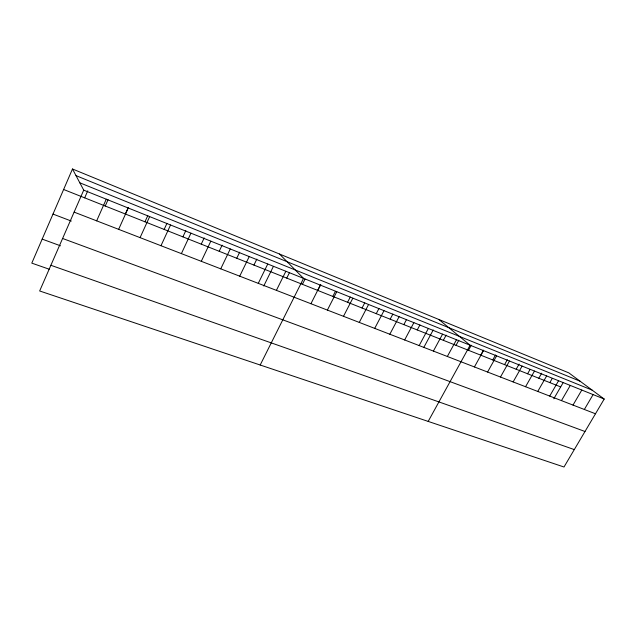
<?xml version="1.0" encoding="UTF-8"?>
<svg xmlns="http://www.w3.org/2000/svg" width="636" height="636" viewBox="0 0 636 636"><rect width="100%" height="100%" fill="white"/><g stroke="black" fill="none" stroke-linecap="round" stroke-linejoin="round"><path stroke-width="0.95" d="M72.48 168.993L83.721 190.14L39.655 290.97L563.989 467.007L604.2 399.042L568.815 372.863L72.48 168.993L31.8 263.129L49.195 269.211M84.675 197.852L87.76 190.824M96.664 220.843L106.268 199.187M105.242 206.016L108.056 199.68M125.332 213.998L128.146 207.741M118.638 229.342L128.234 208.004M144.96 221.797L147.775 215.62M140.071 237.633L149.659 216.606M164.152 229.413L166.958 223.323M160.98 245.719L170.551 224.985M182.906 236.87L185.847 230.566M181.387 253.613L190.943 233.174M201.254 244.152L204.188 237.936M201.294 261.309L210.834 241.155M219.197 251.284L222.123 245.146M220.74 268.829L230.264 248.954M236.759 258.256L239.677 252.198M239.724 276.175L249.233 256.562M253.939 265.085L256.849 259.091M258.28 283.354L267.756 264.004M263.765 285.993L273.377 266.436M276.406 290.358L285.858 271.27M286.749 278.115L289.356 272.852M260.188 365.016L303.547 278.369L279.482 254.018M302.41 284.332L305.018 279.132M310.932 303.714L320.337 285.111M317.769 290.437L320.798 284.435M332.819 296.416L335.411 291.336M327.389 310.082L336.77 291.701M347.574 302.275L350.301 296.988M343.496 316.315L352.853 298.157M362.051 308.023L364.762 302.792M359.268 322.412L368.586 304.477M376.25 313.667L378.953 308.492M374.707 328.383L384.001 310.662M390.17 319.192L392.873 314.081M389.828 334.234L399.09 316.72M403.836 324.622L406.531 319.558M404.647 339.966L413.877 322.651M417.248 329.949L419.927 324.94M419.164 345.579L428.362 328.462M423.934 347.2L433.235 329.949M433.394 351.08L442.561 334.162M443.34 340.316L446.146 335.14M447.339 356.478L456.473 339.751M456.028 345.356L458.826 340.228M428.187 421.414L470.115 345.221L438.872 319.487M468.493 350.301L471.284 345.237M480.729 355.166L483.511 350.15M474.416 366.948L483.487 350.587M492.757 359.944L495.531 354.975M487.573 372.036L496.605 355.858M504.571 364.635L507.329 359.714M500.476 377.029L509.476 361.017M516.178 369.246L519.095 364.086M513.133 381.926L522.1 366.09M527.594 373.777L530.011 369.524M525.551 386.728L534.486 371.058M538.811 378.229L541.697 373.173M537.746 391.442L546.642 375.94M549.838 382.61L552.239 378.436M549.719 396.077L558.575 380.726M553.813 398.772L563.075 382.785M561.469 400.616L570.293 385.432M573.012 405.084L581.797 390.051M584.349 409.465L593.102 394.582M50.88 265.284L574.284 449.596M42.175 239.112L60.484 245.798M62.598 238.476L584.993 431.502M52.995 214.078L71.304 221.058M74.118 212.122L595.479 413.774M63.624 189.488L560.674 386.919M83.721 190.14L604.2 399.042M79.818 182.802L592.1 390.091M76.002 175.623L580.072 381.195"/></g></svg>
